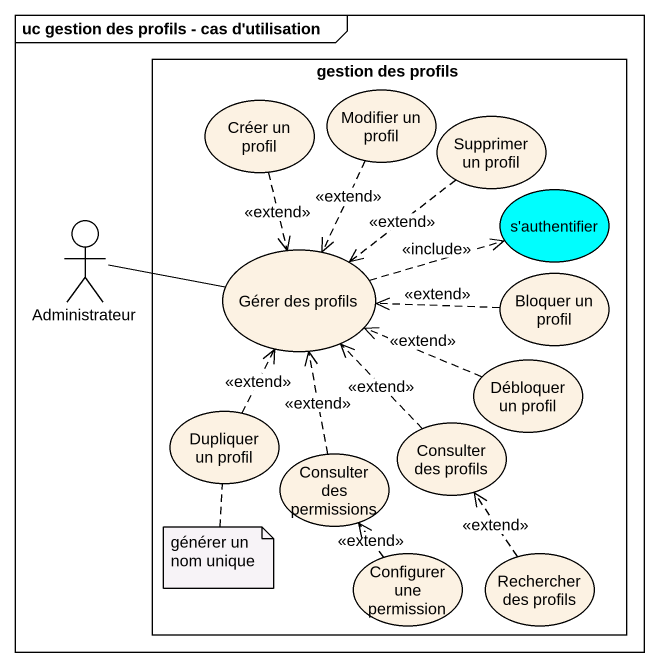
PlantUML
@startuml
mainframe uc gestion des profils - cas d'utilisation
rectangle "gestion des profils" as gestion_des_profils {
  usecase "Modifier un profil" as Modifier_un_profil
  usecase "Créer un profil" as Créer_un_profil
  usecase "Supprimer un profil" as Supprimer_un_profil
  usecase "s'authentifier" as s_authentifier #00FEFE
  usecase "Gérer des profils" as Gérer_des_profils
  usecase "Bloquer un profil" as Bloquer_un_profil
  usecase "Débloquer un profil" as Débloquer_un_profil
  usecase "Dupliquer un profil" as Dupliquer_un_profil
  usecase "Consulter des profils" as Consulter_des_profils
  usecase "Consulter des permissions" as Consulter_des_permissions
  usecase "Configurer une permission" as Configurer_une_permission
  usecase "Rechercher des profils" as Rechercher_des_profils
}
actor Administrateur
Modifier_un_profil ..> Gérer_des_profils : <<extend>>
Créer_un_profil ..> Gérer_des_profils : <<extend>>
Supprimer_un_profil ..> Gérer_des_profils : <<extend>>
Administrateur -right- Gérer_des_profils
Gérer_des_profils .right.> s_authentifier : <<include>>
Bloquer_un_profil .left.> Gérer_des_profils : <<extend>>
Débloquer_un_profil .left.> Gérer_des_profils : <<extend>>
Dupliquer_un_profil .up.> Gérer_des_profils : <<extend>>
Consulter_des_profils .up.> Gérer_des_profils : <<extend>>
Consulter_des_permissions .up.> Gérer_des_profils : <<extend>>
Configurer_une_permission .up.> Consulter_des_permissions : <<extend>>
Rechercher_des_profils .up.> Consulter_des_profils : <<extend>>
note bottom of Dupliquer_un_profil : générer un nom unique
@enduml
